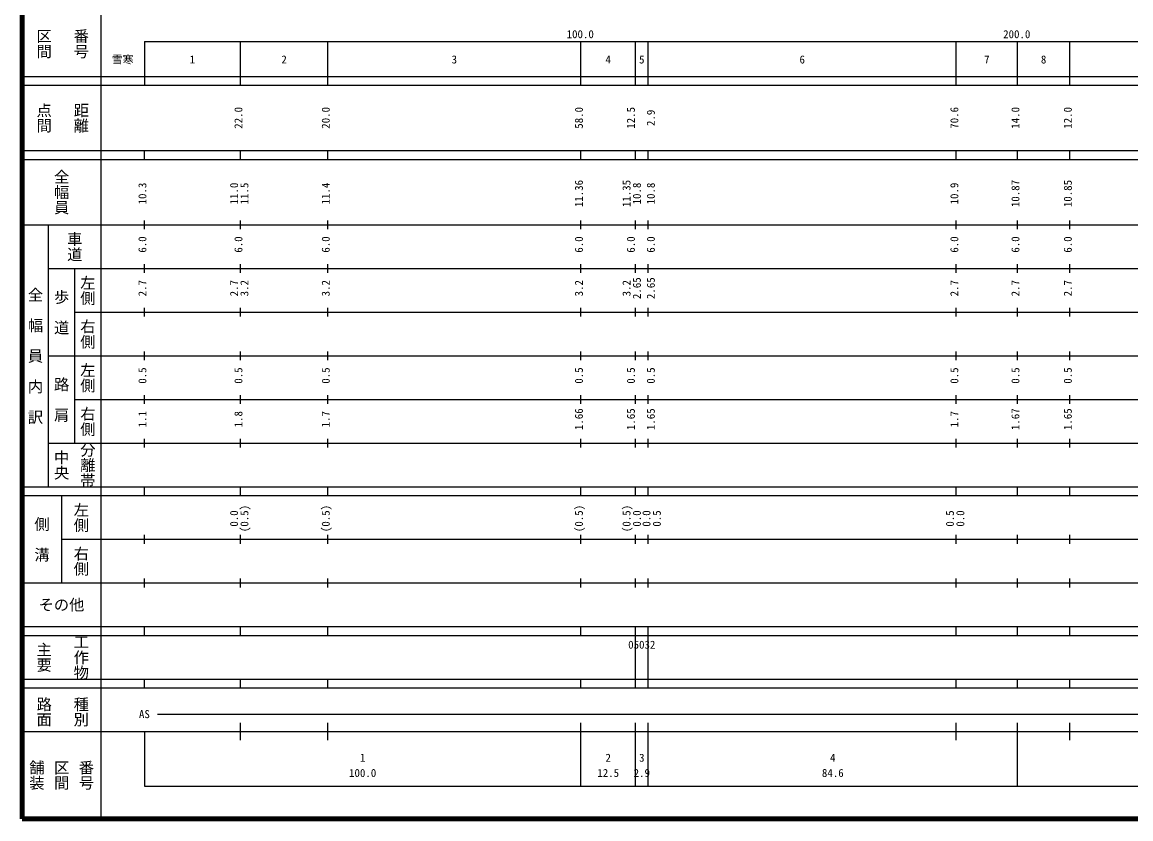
# Model space of a CAD drawing. Units: millimetres on the paper, enlarged 1000 times. Extents: x 40000 to 680000, y 20000 to 380000.
# Drawn here: x 40000 to 293976, y 20000 to 202409 of the extents above; entities that cross this region are included whole.
import ezdxf
from ezdxf.enums import TextEntityAlignment as Align

# ---------------------------------------------------------------- set-up
doc = ezdxf.new("R2010")
doc.units = ezdxf.units.MM
doc.header["$LTSCALE"] = 1000
doc.layers.add('M-TTL', color=2, linetype='Continuous', lineweight=140)
doc.layers.add('M-TTL-BAND', color=7, linetype='Continuous', lineweight=25)
doc.styles.add('@ＭＳ ゴシック', font='')
doc.styles.add('ＭＳ ゴシック', font='')
doc.styles.get('@ＭＳ ゴシック').set_extended_font_data('@MS Gothic')
doc.styles.get('ＭＳ ゴシック').set_extended_font_data('MS Gothic')

msp = doc.modelspace()

# ---------------------------------------------------------------- linework, layer by layer
at = {"layer": 'M-TTL'}
for p, q in [((40000, 380000), (40000, 20000)), ((40000, 20000), (680000, 20000))]:
    msp.add_line(p, q, dxfattribs=at)
at = {"layer": 'M-TTL-BAND'}
for p, q in [((58000, 370000), (58000, 20000)), ((68000, 198000), (579000, 198000)), ((68000, 198000), (68000, 188000)), ((90000, 188000), (90000, 198000)), ((110000, 188000), (110000, 198000)), ((168000, 188000), (168000, 198000)), ((180500, 188000), (180500, 198000)), ((183400, 188000), (183400, 198000)), ((254000, 188000), (254000, 198000)), ((268000, 188000), (268000, 198000)), ((280000, 188000), (280000, 198000)), ((40000, 190000), (579000, 190000)), ((40000, 188000), (579000, 188000)), ((40000, 173000), (579000, 173000)), ((68000, 171000), (68000, 173000)), ((90000, 171000), (90000, 173000)), ((110000, 171000), (110000, 173000)), ((168000, 171000), (168000, 173000)), ((180500, 171000), (180500, 173000)), ((183400, 171000), (183400, 173000)), ((254000, 171000), (254000, 173000)), ((268000, 171000), (268000, 173000)), ((280000, 171000), (280000, 173000)), ((40000, 171000), (579000, 171000)), ((40000, 156000), (579000, 156000)), ((46000, 96000), (46000, 156000)), ((68000, 155000), (68000, 157000)), ((90000, 155000), (90000, 157000)), ((110000, 155000), (110000, 157000)), ((168000, 155000), (168000, 157000)), ((180500, 155000), (180500, 157000)), ((183400, 155000), (183400, 157000)), ((254000, 155000), (254000, 157000)), ((268000, 155000), (268000, 157000)), ((280000, 155000), (280000, 157000)), ((46000, 146000), (579000, 146000)), ((52000, 146000), (52000, 106000)), ((68000, 145000), (68000, 147000)), ((90000, 145000), (90000, 147000)), ((110000, 145000), (110000, 147000)), ((168000, 145000), (168000, 147000)), ((180500, 145000), (180500, 147000)), ((183400, 145000), (183400, 147000)), ((254000, 145000), (254000, 147000)), ((268000, 145000), (268000, 147000)), ((280000, 145000), (280000, 147000)), ((52000, 136000), (579000, 136000)), ((68000, 135000), (68000, 137000)), ((90000, 135000), (90000, 137000)), ((110000, 135000), (110000, 137000)), ((168000, 135000), (168000, 137000)), ((180500, 135000), (180500, 137000)), ((183400, 135000), (183400, 137000)), ((254000, 135000), (254000, 137000)), ((268000, 135000), (268000, 137000)), ((280000, 135000), (280000, 137000)), ((68000, 125000), (68000, 127000)), ((90000, 125000), (90000, 127000)), ((110000, 125000), (110000, 127000)), ((168000, 125000), (168000, 127000)), ((180500, 125000), (180500, 127000)), ((183400, 125000), (183400, 127000)), ((254000, 125000), (254000, 127000)), ((268000, 125000), (268000, 127000)), ((280000, 125000), (280000, 127000)), ((46000, 126000), (579000, 126000)), ((68000, 115000), (68000, 117000)), ((90000, 115000), (90000, 117000)), ((110000, 115000), (110000, 117000)), ((168000, 115000), (168000, 117000)), ((180500, 115000), (180500, 117000)), ((183400, 115000), (183400, 117000)), ((254000, 115000), (254000, 117000)), ((268000, 115000), (268000, 117000)), ((280000, 115000), (280000, 117000)), ((52000, 116000), (579000, 116000)), ((68000, 105000), (68000, 107000)), ((90000, 105000), (90000, 107000)), ((110000, 105000), (110000, 107000)), ((168000, 105000), (168000, 107000)), ((180500, 105000), (180500, 107000)), ((183400, 105000), (183400, 107000)), ((254000, 105000), (254000, 107000)), ((268000, 105000), (268000, 107000)), ((280000, 105000), (280000, 107000)), ((46000, 106000), (579000, 106000)), ((40000, 96000), (579000, 96000)), ((40000, 94000), (579000, 94000)), ((49000, 94000), (49000, 74000)), ((68000, 94000), (68000, 96000)), ((90000, 94000), (90000, 96000)), ((110000, 94000), (110000, 96000)), ((168000, 94000), (168000, 96000)), ((180500, 94000), (180500, 96000)), ((183400, 94000), (183400, 96000)), ((254000, 94000), (254000, 96000)), ((268000, 94000), (268000, 96000)), ((280000, 94000), (280000, 96000)), ((49000, 84000), (579000, 84000)), ((68000, 83000), (68000, 85000)), ((90000, 83000), (90000, 85000)), ((110000, 83000), (110000, 85000)), ((168000, 83000), (168000, 85000)), ((180500, 83000), (180500, 85000)), ((183400, 83000), (183400, 85000)), ((254000, 83000), (254000, 85000)), ((268000, 83000), (268000, 85000)), ((280000, 83000), (280000, 85000)), ((40000, 74000), (579000, 74000)), ((68000, 73000), (68000, 75000)), ((90000, 73000), (90000, 75000)), ((110000, 73000), (110000, 75000)), ((168000, 73000), (168000, 75000)), ((180500, 73000), (180500, 75000)), ((183400, 73000), (183400, 75000)), ((254000, 73000), (254000, 75000)), ((268000, 73000), (268000, 75000)), ((280000, 73000), (280000, 75000)), ((40000, 64000), (579000, 64000)), ((68000, 62000), (68000, 64000)), ((90000, 62000), (90000, 64000)), ((110000, 62000), (110000, 64000)), ((168000, 62000), (168000, 64000)), ((180500, 62000), (180500, 64000)), ((183400, 62000), (183400, 64000)), ((254000, 62000), (254000, 64000)), ((268000, 62000), (268000, 64000)), ((280000, 62000), (280000, 64000)), ((40000, 62000), (579000, 62000)), ((180500, 52000), (180500, 62000)), ((183400, 52000), (183400, 62000)), ((40000, 52000), (579000, 52000)), ((68000, 50000), (68000, 52000)), ((90000, 50000), (90000, 52000)), ((110000, 50000), (110000, 52000)), ((168000, 50000), (168000, 52000)), ((180500, 50000), (180500, 52000)), ((183400, 50000), (183400, 52000)), ((254000, 50000), (254000, 52000)), ((268000, 50000), (268000, 52000)), ((280000, 50000), (280000, 52000)), ((40000, 50000), (579000, 50000)), ((71000, 44000), (565000, 44000)), ((90000, 38000), (90000, 42000)), ((110000, 38000), (110000, 42000)), ((168000, 27500), (168000, 42000)), ((180500, 27500), (180500, 42000)), ((183400, 27500), (183400, 42000)), ((254000, 38000), (254000, 42000)), ((268000, 27500), (268000, 42000)), ((280000, 38000), (280000, 42000)), ((40000, 40000), (579000, 40000)), ((68000, 40000), (68000, 27500)), ((68000, 27500), (579000, 27500))]:
    msp.add_line(p, q, dxfattribs=at)

# ---------------------------------------------------------------- texts
at = {"layer": 'M-TTL-BAND', "style": '@ＭＳ ゴシック'}
for s, p in [('区間', (45000, 197500)), ('番号', (53500, 197500)), ('点間', (45000, 180500)), ('距離', (53500, 180500)), ('全幅員', (49000, 163500)), ('車道', (52000, 151000)), ('左側', (55000, 141000)), ('全\u3000幅\u3000員\u3000内\u3000訳', (43000, 126000)), ('歩\u3000道', (49000, 136000)), ('右側', (55000, 131000)), ('左側', (55000, 121000)), ('路\u3000肩', (49000, 116000)), ('右側', (55000, 111000)), ('中央', (49000, 101000)), ('分離帯', (55000, 101000)), ('左側', (53500, 89000)), ('側\u3000溝', (44500, 84000)), ('右側', (53500, 79000)), ('工作物', (53500, 57000)), ('主要', (45000, 57000)), ('路面', (45000, 44500)), ('種別', (53500, 44500)), ('舗装', (43333, 30000)), ('区間', (49000, 30000)), ('番号', (54667, 30000))]:
    msp.add_text(s, height=2566, rotation=270, dxfattribs=at).set_placement(p, align=Align.MIDDLE_CENTER)
at = {"layer": 'M-TTL-BAND', "style": 'ＭＳ ゴシック'}
for s, p in [('100.0', (167844, 198195)), ('200.0', (267844, 198195)), ('雪寒', (63017, 192405)), ('1', (79000, 192405)), ('2', (100000, 192405)), ('3', (139000, 192405)), ('4', (174250, 192405)), ('5', (181950, 192405)), ('6', (218700, 192405)), ('7', (261000, 192405)), ('8', (274000, 192405)), ('AS', (68000, 42500)), ('1', (118000, 32523)), ('2', (174250, 32523)), ('3', (181950, 32523)), ('4', (225700, 32523)), ('100.0', (118000, 29033)), ('12.5', (174250, 29033)), ('2.9', (181950, 29033)), ('84.6', (225700, 29033))]:
    msp.add_text(s, height=1833, dxfattribs=at).set_placement(p, align=Align.BOTTOM_CENTER)
for s, p in [('70.6', (255000, 180500)), ('22.0', (91000, 180500)), ('20.0', (111000, 180500)), ('58.0', (169000, 180500)), ('12.5', (180909, 180500)), ('2.9', (185478, 180500)), ('14.0', (269000, 180500)), ('12.0', (281000, 180500)), ('10.3', (69000, 163174)), ('11.0', (90000, 163174)), ('11.5', (92370, 163174)), ('11.4', (111000, 163174)), ('11.36', (169000, 163174)), ('11.35', (179909, 163174)), ('10.8', (182279, 163174)), ('10.8', (185478, 163174)), ('10.9', (255000, 163174)), ('10.87', (269000, 163174)), ('10.85', (281000, 163174)), ('6.0', (69000, 151500)), ('6.0', (91000, 151500)), ('6.0', (111000, 151500)), ('6.0', (169000, 151500)), ('6.0', (180909, 151500)), ('6.0', (185478, 151500)), ('6.0', (255000, 151500)), ('6.0', (269000, 151500)), ('6.0', (281000, 151500)), ('2.7', (69000, 141500)), ('2.7', (90000, 141500)), ('3.2', (92370, 141500)), ('3.2', (111000, 141500)), ('3.2', (169000, 141500)), ('3.2', (179909, 141500)), ('2.65', (182279, 141500)), ('2.65', (185478, 141500)), ('2.7', (255000, 141500)), ('2.7', (269000, 141500)), ('2.7', (281000, 141500)), ('0.5', (69000, 121500)), ('0.5', (91000, 121500)), ('0.5', (111000, 121500)), ('0.5', (169000, 121500)), ('0.5', (180909, 121500)), ('0.5', (185478, 121500)), ('0.5', (255000, 121500)), ('0.5', (269000, 121500)), ('0.5', (281000, 121500)), ('1.1', (69000, 111500)), ('1.8', (91000, 111500)), ('1.7', (111000, 111500)), ('1.66', (169000, 111500)), ('1.65', (180909, 111500)), ('1.65', (185478, 111500)), ('1.7', (255000, 111500)), ('1.67', (269000, 111500)), ('1.65', (281000, 111500)), ('(0.5)', (92370, 88764)), ('(0.5)', (111000, 88764)), ('(0.5)', (169000, 88764)), ('(0.5)', (179909, 88764)), ('0.0', (90000, 88764)), ('0.0', (182279, 88764)), ('0.0', (184478, 88764)), ('0.5', (186848, 88764)), ('0.5', (254000, 88764)), ('0.0', (256370, 88764))]:
    msp.add_text(s, height=1833, rotation=90, dxfattribs=at).set_placement(p, align=Align.BOTTOM_CENTER)
msp.add_text('その他', height=2566, dxfattribs=at).set_placement((49000, 69000), align=Align.MIDDLE_CENTER)
msp.add_text('05032', height=1833, dxfattribs=at).set_placement((178825, 58405), align=Align.BOTTOM_LEFT)

doc.saveas('drawing.dxf')
